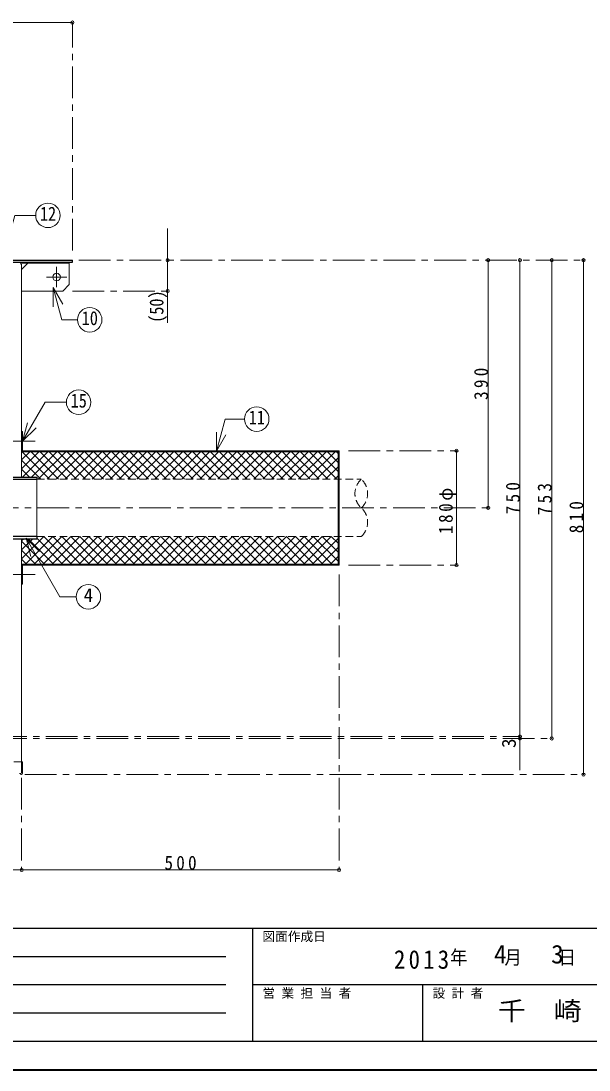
# Model space of a CAD drawing. Units: millimetres at full size, sheet at 1:10. Extents: x -2114 to 1936, y -1399 to 1411.
# Drawn here: x -510 to 385, y -1399 to 253 of the extents above; entities that cross this region are included whole.
import ezdxf
from ezdxf.enums import TextEntityAlignment as Align

# ---------------------------------------------------------------- set-up
doc = ezdxf.new("R2010")
doc.units = ezdxf.units.MM
doc.header["$LTSCALE"] = 10
doc.header["$PDMODE"] = 32
doc.header["$PDSIZE"] = 5
doc.linetypes.add('CHAIN1', pattern=[8, 5, -1, 1, -1])
doc.linetypes.add('DASHED1', pattern=[1.8, 1.2, -0.6])
doc.layers.add('0-0_ﾚｲﾔ1', color=4, linetype='Continuous', lineweight=9)
doc.styles.add('ＭＳ ゴシック', font='')
doc.styles.get('ＭＳ ゴシック').set_extended_font_data('MS Gothic')

msp = doc.modelspace()

# ---------------------------------------------------------------- linework, layer by layer
at = {"layer": '0-0_ﾚｲﾔ1'}
for p, q in [((-428.92, 250.36), (-1398.92, 250.36)), ((-278.92, -73.64), (-278.92, -222.24)), ((-509.76, -126.64), (-509.17, -127.22)), ((-508.88, -127.04), (-508.47, -126.64)), ((226.08, -513.64), (226.08, -123.64)), ((276.08, -123.64), (276.08, -873.64)), ((326.08, -876.64), (326.08, -123.64)), ((376.08, -123.64), (376.08, -933.64)), ((-508.92, -452.35), (-481.8, -425.24)), ((-508.92, -438.21), (-495.95, -425.24)), ((-508.14, -425.24), (-464.74, -468.64)), ((-507.56, -465.14), (-467.66, -425.24)), ((-494, -425.24), (-450.6, -468.64)), ((-493.42, -465.14), (-453.52, -425.24)), ((-482.78, -468.64), (-439.38, -425.24)), ((-479.86, -425.24), (-436.46, -468.64)), ((-468.64, -468.64), (-425.24, -425.24)), ((-465.72, -425.24), (-422.32, -468.64)), ((-454.49, -468.64), (-411.09, -425.24)), ((-451.58, -425.24), (-408.18, -468.64)), ((-440.35, -468.64), (-396.95, -425.24)), ((-437.43, -425.24), (-394.03, -468.64)), ((-426.21, -468.64), (-382.81, -425.24)), ((-423.29, -425.24), (-379.89, -468.64)), ((-412.07, -468.64), (-368.67, -425.24)), ((-409.15, -425.24), (-365.75, -468.64)), ((-397.93, -468.64), (-354.53, -425.24)), ((-395.01, -425.24), (-351.61, -468.64)), ((-383.78, -468.64), (-340.38, -425.24)), ((-380.87, -425.24), (-337.47, -468.64)), ((-369.64, -468.64), (-326.24, -425.24)), ((-366.72, -425.24), (-323.32, -468.64)), ((-355.5, -468.64), (-312.1, -425.24)), ((-352.58, -425.24), (-309.18, -468.64)), ((-341.36, -468.64), (-297.96, -425.24)), ((-338.44, -425.24), (-295.04, -468.64)), ((-327.22, -468.64), (-283.82, -425.24)), ((-324.3, -425.24), (-280.9, -468.64)), ((-313.07, -468.64), (-269.67, -425.24)), ((-310.15, -425.24), (-266.75, -468.64)), ((-298.93, -468.64), (-255.53, -425.24)), ((-296.01, -425.24), (-252.61, -468.64)), ((-284.79, -468.64), (-241.39, -425.24)), ((-281.87, -425.24), (-238.47, -468.64)), ((-270.65, -468.64), (-227.25, -425.24)), ((-267.73, -425.24), (-224.33, -468.64)), ((-256.5, -468.64), (-213.1, -425.24)), ((-253.59, -425.24), (-210.19, -468.64)), ((-242.36, -468.64), (-198.96, -425.24)), ((-239.44, -425.24), (-196.04, -468.64)), ((-228.22, -468.64), (-184.82, -425.24)), ((-225.3, -425.24), (-181.9, -468.64)), ((-214.08, -468.64), (-170.68, -425.24)), ((-211.16, -425.24), (-167.76, -468.64)), ((-199.94, -468.64), (-156.54, -425.24)), ((-197.02, -425.24), (-153.62, -468.64)), ((-185.79, -468.64), (-142.39, -425.24)), ((-182.88, -425.24), (-139.48, -468.64)), ((-171.65, -468.64), (-128.25, -425.24)), ((-168.73, -425.24), (-125.33, -468.64)), ((-157.51, -468.64), (-114.11, -425.24)), ((-154.59, -425.24), (-111.19, -468.64)), ((-143.37, -468.64), (-99.97, -425.24)), ((-140.45, -425.24), (-97.05, -468.64)), ((-129.23, -468.64), (-85.83, -425.24)), ((-126.31, -425.24), (-82.91, -468.64)), ((-115.08, -468.64), (-71.68, -425.24)), ((-112.16, -425.24), (-68.76, -468.64)), ((-100.94, -468.64), (-57.54, -425.24)), ((-98.02, -425.24), (-54.62, -468.64)), ((-86.8, -468.64), (-43.4, -425.24)), ((-83.88, -425.24), (-40.48, -468.64)), ((-72.66, -468.64), (-29.26, -425.24)), ((-69.74, -425.24), (-26.34, -468.64)), ((-58.51, -468.64), (-15.11, -425.24)), ((-55.6, -425.24), (-12.2, -468.64)), ((-41.45, -425.24), (-10.52, -456.17)), ((-27.31, -425.24), (-10.52, -442.03)), ((-13.17, -425.24), (-10.52, -427.88)), ((176.08, -423.64), (176.08, -603.64)), ((-508.92, -438.6), (-478.89, -468.64)), ((-44.37, -468.64), (-10.52, -434.79)), ((-508.92, -452.74), (-496.53, -465.14)), ((-30.23, -468.64), (-10.52, -448.93)), ((-16.09, -468.64), (-10.52, -463.07)), ((-10.52, -462.64), (-10.52, -566.64)), ((-8.92, -462.64), (-8.92, -566.64)), ((-508.92, -593.77), (-473.78, -558.64)), ((-503.04, -602.04), (-459.64, -558.64)), ((-488.9, -602.04), (-445.5, -558.64)), ((-474.76, -602.04), (-431.36, -558.64)), ((-473.74, -558.64), (-430.34, -602.04)), ((-460.62, -602.04), (-417.22, -558.64)), ((-459.6, -558.64), (-416.2, -602.04)), ((-446.47, -602.04), (-403.07, -558.64)), ((-445.46, -558.64), (-402.06, -602.04)), ((-432.33, -602.04), (-388.93, -558.64)), ((-431.31, -558.64), (-387.91, -602.04)), ((-418.19, -602.04), (-374.79, -558.64)), ((-417.17, -558.64), (-373.77, -602.04)), ((-404.05, -602.04), (-360.65, -558.64)), ((-403.03, -558.64), (-359.63, -602.04)), ((-389.9, -602.04), (-346.5, -558.64)), ((-388.89, -558.64), (-345.49, -602.04)), ((-375.76, -602.04), (-332.36, -558.64)), ((-374.74, -558.64), (-331.34, -602.04)), ((-361.62, -602.04), (-318.22, -558.64)), ((-360.6, -558.64), (-317.2, -602.04)), ((-347.48, -602.04), (-304.08, -558.64)), ((-346.46, -558.64), (-303.06, -602.04)), ((-333.34, -602.04), (-289.94, -558.64)), ((-332.32, -558.64), (-288.92, -602.04)), ((-319.19, -602.04), (-275.79, -558.64)), ((-318.18, -558.64), (-274.78, -602.04)), ((-305.05, -602.04), (-261.65, -558.64)), ((-304.03, -558.64), (-260.63, -602.04)), ((-290.91, -602.04), (-247.51, -558.64)), ((-289.89, -558.64), (-246.49, -602.04)), ((-276.77, -602.04), (-233.37, -558.64)), ((-275.75, -558.64), (-232.35, -602.04)), ((-262.63, -602.04), (-219.23, -558.64)), ((-261.61, -558.64), (-218.21, -602.04)), ((-248.48, -602.04), (-205.08, -558.64)), ((-247.47, -558.64), (-204.07, -602.04)), ((-234.34, -602.04), (-190.94, -558.64)), ((-233.32, -558.64), (-189.92, -602.04)), ((-220.2, -602.04), (-176.8, -558.64)), ((-219.18, -558.64), (-175.78, -602.04)), ((-206.06, -602.04), (-162.66, -558.64)), ((-205.04, -558.64), (-161.64, -602.04)), ((-191.91, -602.04), (-148.51, -558.64)), ((-190.9, -558.64), (-147.5, -602.04)), ((-177.77, -602.04), (-134.37, -558.64)), ((-176.75, -558.64), (-133.35, -602.04)), ((-163.63, -602.04), (-120.23, -558.64)), ((-162.61, -558.64), (-119.21, -602.04)), ((-149.49, -602.04), (-106.09, -558.64)), ((-148.47, -558.64), (-105.07, -602.04)), ((-135.35, -602.04), (-91.95, -558.64)), ((-134.33, -558.64), (-90.93, -602.04)), ((-121.2, -602.04), (-77.8, -558.64)), ((-120.19, -558.64), (-76.79, -602.04)), ((-107.06, -602.04), (-63.66, -558.64)), ((-106.04, -558.64), (-62.64, -602.04)), ((-92.92, -602.04), (-49.52, -558.64)), ((-91.9, -558.64), (-48.5, -602.04)), ((-78.78, -602.04), (-35.38, -558.64)), ((-77.76, -558.64), (-34.36, -602.04)), ((-64.64, -602.04), (-21.24, -558.64)), ((-63.62, -558.64), (-20.22, -602.04)), ((-49.48, -558.64), (-10.52, -597.59)), ((-35.33, -558.64), (-10.52, -583.45)), ((-21.19, -558.64), (-10.52, -569.31)), ((-508.92, -579.63), (-491.43, -562.14)), ((-508.92, -565.49), (-505.57, -562.14)), ((-508.92, -565.88), (-472.77, -602.04)), ((-498.52, -562.14), (-458.62, -602.04)), ((-484.92, -561.6), (-444.48, -602.04)), ((-50.49, -602.04), (-10.52, -562.07)), ((-36.35, -602.04), (-10.52, -576.21)), ((-508.92, -580.02), (-486.91, -602.04)), ((-508.92, -594.16), (-501.05, -602.04)), ((-22.21, -602.04), (-10.52, -590.35)), ((276.08, -873.64), (276.08, -926.64)), ((-1318.92, -1083.64), (-508.92, -1083.64)), ((-508.92, -1083.64), (-8.92, -1083.64))]:
    msp.add_line(p, q, dxfattribs=at)
at = {"layer": '0-0_ﾚｲﾔ1', "linetype": 'CHAIN1'}
for p, q in [((-428.92, -108.64), (-428.92, 250.36)), ((-418.92, -123.64), (376.08, -123.64)), ((-453.92, -166.24), (-453.92, -134.24)), ((-437.92, -150.24), (-469.92, -150.24)), ((-428.92, -172.24), (-278.92, -172.24)), ((-530.52, -408.64), (-487.32, -408.64)), ((6.08, -423.64), (176.08, -423.64)), ((-723.92, -513.64), (226.08, -513.64)), ((6.08, -603.64), (176.08, -603.64)), ((-530.52, -618.64), (-487.32, -618.64)), ((-8.92, -618.64), (-8.92, -1083.64)), ((-550.92, -873.64), (276.08, -873.64)), ((-550.92, -876.64), (326.08, -876.64)), ((-508.92, -938.64), (-508.92, -1083.64)), ((-503.92, -933.64), (376.08, -933.64))]:
    msp.add_line(p, q, dxfattribs=at)
at = {"layer": '0-0_ﾚｲﾔ1', "color": 5, "lineweight": 25}
for p, q in [((-557.92, -123.64), (-428.92, -123.64)), ((-557.92, -126.64), (-428.92, -126.64)), ((-428.92, -126.64), (-428.92, -123.64)), ((-573.92, -468.64), (-484.92, -468.64)), ((-568.92, -465.14), (-484.92, -465.14)), ((-484.92, -465.14), (-484.92, -468.64)), ((-484.92, -558.64), (-573.92, -558.64)), ((-484.92, -558.64), (-484.92, -562.14)), ((-568.92, -562.14), (-484.92, -562.14))]:
    msp.add_line(p, q, dxfattribs=at)
at = {"layer": '0-0_ﾚｲﾔ1', "color": 7, "lineweight": 18}
for p, q in [((-508.92, -138.24), (-498.92, -128.24)), ((-508.92, -129.84), (-508.92, -465.14)), ((-507.32, -128.24), (-433.92, -128.24)), ((-433.92, -162.24), (-433.92, -126.64)), ((-458.98, -166.96), (-443.98, -192.94)), ((-458.98, -166.96), (-458.98, -196.96)), ((-507.32, -408.64), (-499.56, -379.66)), ((-507.32, -408.64), (-486.11, -387.42)), ((-202.07, -424.48), (-202.07, -394.48)), ((-202.07, -424.48), (-187.07, -398.5)), ((-508.92, -423.64), (-8.92, -423.64)), ((-508.92, -425.24), (-10.52, -425.24)), ((-10.52, -423.64), (-10.52, -462.64)), ((-8.92, -423.64), (-8.92, -462.64)), ((-484.92, -468.64), (-484.92, -558.64)), ((-8.92, -462.64), (-10.52, -462.64)), ((-501.92, -561.24), (-480.71, -582.46)), ((-501.92, -561.24), (-494.16, -590.22)), ((-508.92, -930.44), (-508.92, -562.14)), ((-8.92, -566.64), (-10.52, -566.64)), ((-10.52, -566.64), (-10.52, -603.64)), ((-8.92, -566.64), (-8.92, -603.64)), ((-508.92, -602.04), (-10.52, -602.04)), ((-508.92, -603.64), (-8.92, -603.64)), ((-507.32, -603.64), (-507.32, -633.64)), ((-508.92, -633.64), (-507.32, -633.64)), ((-507.32, -913.64), (-508.92, -913.64)), ((-507.32, -930.44), (-507.32, -913.64))]:
    msp.add_line(p, q, dxfattribs=at)
at = {"layer": '0-0_ﾚｲﾔ1', "linetype": 'DASHED1'}
for p, q in [((-484.92, -468.64), (26.08, -468.64)), ((-484.92, -558.64), (26.08, -558.64)), ((-508.92, -913.64), (-1318.92, -913.64))]:
    msp.add_line(p, q, dxfattribs=at)
at = {"layer": '0-0_ﾚｲﾔ1', "color": 6, "lineweight": 25}
for p, q in [((-2068.92, -1175.06), (1891.08, -1175.06)), ((-144.64, -1353.64), (-144.64, -1175.06)), ((-1116.06, -1219.71), (-187.49, -1219.71)), ((-187.49, -1264.35), (-1116.06, -1264.35)), ((1891.08, -1264.35), (-144.64, -1264.35)), ((123.22, -1353.64), (123.22, -1264.35)), ((-187.49, -1308.99), (-1116.06, -1308.99)), ((1891.08, -1353.64), (-2068.92, -1353.64))]:
    msp.add_line(p, q, dxfattribs=at)
at = {"layer": '0-0_ﾚｲﾔ1', "color": 1, "lineweight": 40}
msp.add_line((1936.08, -1398.64), (-2113.92, -1398.64), dxfattribs=at)
at = {"layer": '0-0_ﾚｲﾔ1', "color": 7, "lineweight": 18}
for points in [[(-535.24, -110.69), (-519.81, -53.12), (-486.75, -53.12)], [(-433.92, -162.24), (-443.92, -172.24), (-508.92, -172.24)], [(-458.98, -166.96), (-445.42, -217.56), (-420.99, -217.56)], [(-507.32, -408.64), (-471.94, -347.36), (-438.38, -347.36)], [(-202.07, -424.48), (-188.52, -373.88), (-157.88, -373.88)], [(-508.92, -393.64), (-507.32, -393.64), (-507.32, -423.64)], [(-501.92, -561.24), (-448.58, -653.64), (-422.98, -653.64)]]:
    msp.add_lwpolyline(points, dxfattribs=at)
for centre, radius in [((-467.47, -53.12), 19.29), ((-453.92, -150.24), 6), ((-401.71, -217.56), 19.29), ((-419.1, -347.36), 19.29), ((-138.59, -373.88), 19.29), ((-403.7, -653.64), 19.29)]:
    msp.add_circle(centre, radius, dxfattribs=at)
for centre, radius, start, end in [((-507.32, -129.84), 3.2, 90, 180), ((-507.32, -129.84), 1.6, 90, 180), ((-512.12, -928.84), 3.2, 270, 0), ((-510.52, -930.44), 1.6, 270, 0), ((-510.52, -930.44), 3.2, 270, 0)]:
    msp.add_arc(centre, radius, start, end, dxfattribs=at)
at = {"layer": '0-0_ﾚｲﾔ1', "linetype": 'DASHED1'}
for centre, start, end in [((46.39, -491.14), 132.07502, 227.92498), ((5.77, -491.14), 312.07502, 47.92498), ((5.77, -536.14), 312.07502, 47.92498)]:
    msp.add_arc(centre, 30.31, start, end, dxfattribs=at)
at = {"layer": '0-0_ﾚｲﾔ1'}
for p in [(-428.92, 250.36), (-278.92, -123.64), (226.08, -123.64), (276.08, -123.64), (326.08, -123.64), (376.08, -123.64), (-278.92, -172.24), (176.08, -423.64), (226.08, -513.64), (176.08, -603.64), (276.08, -873.64), (276.08, -876.64), (326.08, -876.64), (376.08, -933.64), (-508.92, -1083.64), (-8.92, -1083.64)]:
    msp.add_point(p, dxfattribs=at)

# ---------------------------------------------------------------- texts
at = {"layer": '0-0_ﾚｲﾔ1', "color": 7, "style": 'ＭＳ ゴシック'}
for s, height, width, p in [('12', 21.99, 0.85, (-479.97, -68.12)), ('10', 21.99, 0.85, (-414.21, -232.56)), ('15', 21.99, 0.85, (-431.6, -362.36)), ('11', 21.99, 0.85, (-151.09, -388.88)), ('千\u3000崎', 29.33, 1.1, (241.08, -1328.99))]:
    msp.add_text(s, height=height, dxfattribs=dict(at, width=width)).set_placement(p, align=Align.BOTTOM_LEFT)
at = {"layer": '0-0_ﾚｲﾔ1', "color": 7, "style": 'ＭＳ ゴシック', "width": 0.85}
msp.add_text('(50)', height=21.99, rotation=90, dxfattribs=at).set_placement((-278.92, -222.24), align=Align.BOTTOM_LEFT)
at = {"layer": '0-0_ﾚｲﾔ1', "color": 7, "style": 'ＭＳ ゴシック'}
for s, height, p in [('4', 21.99, (-411.2, -668.64)), ('図面作成日', 14.66, (-129.64, -1200.06)), ('4', 29.33, (235.08, -1239.71)), ('3', 29.33, (325.08, -1239.71)), ('営 業 担 当 者', 14.66, (-129.64, -1289.35)), ('設 計 者', 14.66, (138.22, -1289.35))]:
    msp.add_text(s, height=height, dxfattribs=at).set_placement(p, align=Align.BOTTOM_LEFT)
msp.add_text('3', height=21.99, rotation=90, dxfattribs=at).set_placement((276.08, -891.64), align=Align.BOTTOM_LEFT)
at = {"layer": '0-0_ﾚｲﾔ1', "color": 7, "char_height": 21.99, "attachment_point": 7, "rotation": 90, "style": 'ＭＳ ゴシック'}
for s, insert in [('\\T1.38;\\W0.9;390', (226.08, -343.64)), ('\\T1.38;\\W0.9;750', (276.08, -523.64)), ('\\T1.38;\\W0.9;753', (326.08, -525.14)), ('\\T1.3;\\W0.9;180φ', (176.08, -554.89)), ('\\T1.38;\\W0.9;810', (376.08, -553.64))]:
    msp.add_mtext(s, dxfattribs=dict(at, insert=insert))
at = {"layer": '0-0_ﾚｲﾔ1', "color": 7, "attachment_point": 7, "style": 'ＭＳ ゴシック'}
for s, insert, char_height in [('\\T1.38;\\W0.9;500', (-283.92, -1083.64), 21.99), ('\\T1.28;\\W0.9;2013', (77.58, -1239.71), 29.33), ('\\T1.27;\\W0.9;年\\~\\~\\~月\\~\\~\\~日', (166.08, -1234.71), 21.99)]:
    msp.add_mtext(s, dxfattribs=dict(at, insert=insert, char_height=char_height))

doc.saveas('drawing.dxf')
